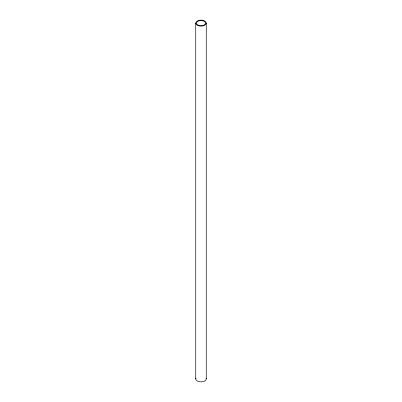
<?xml version="1.0" encoding="UTF-8"?>
<svg xmlns="http://www.w3.org/2000/svg" width="402" height="402" viewBox="0 0 402 402"><rect width="100%" height="100%" fill="white"/><g stroke="black" fill="none" stroke-linecap="round" stroke-linejoin="round"><path stroke-width="0.6" d="M206.256 23.135A5.256 3.035 0 0 1 198.372 25.763A5.256 3.035 0 0 1 198.372 20.507A5.256 3.035 0 0 1 206.256 23.135L206.256 378.865M195.744 23.135L195.744 378.865M206.08 378.081A5.256 3.035 0 0 1 201 381.9A5.256 3.035 0 0 1 195.92 378.081M198.176 25.155A4.497 2.598 0 0 0 205.442 23.537A4.497 2.598 0 0 0 199.387 20.713A4.497 2.598 0 0 0 198.176 25.155"/></g></svg>
